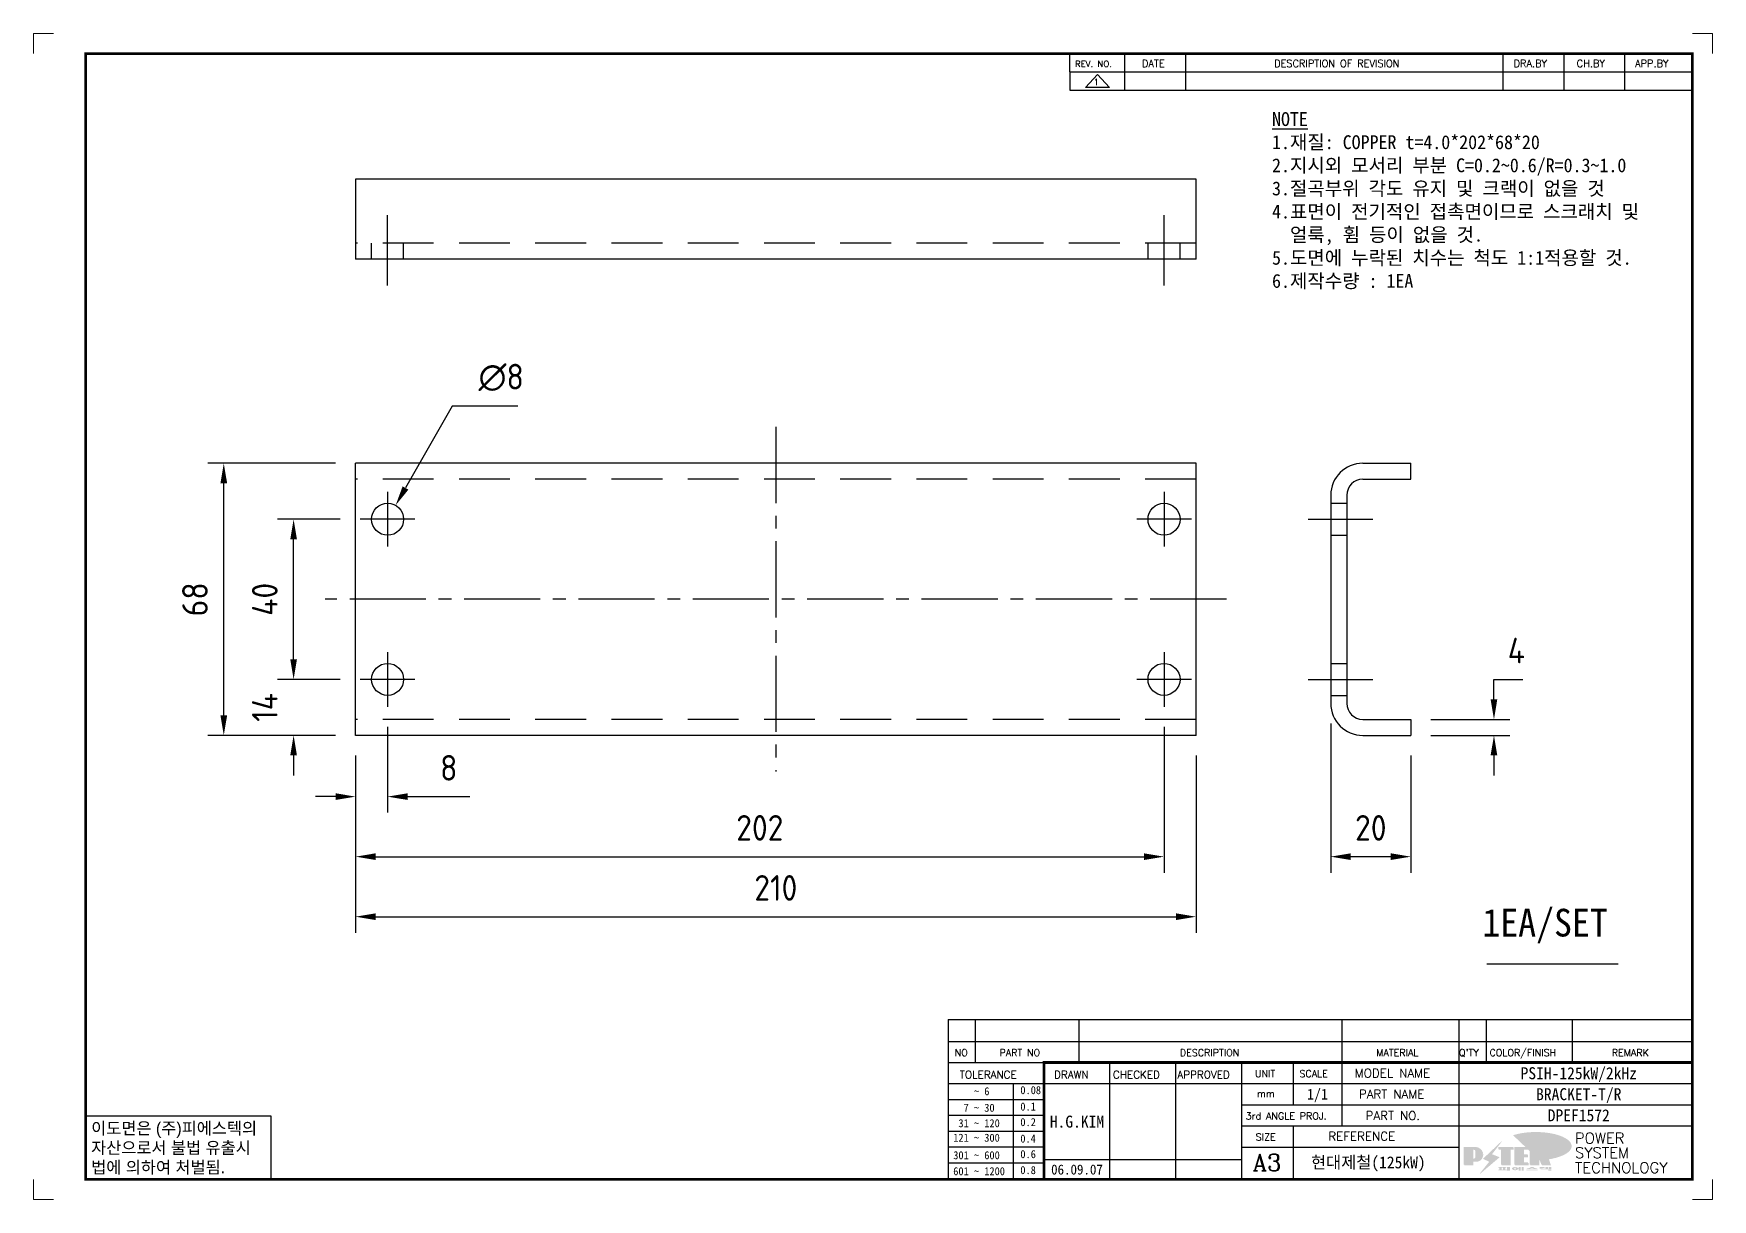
# Model space of a CAD drawing. Header units: millimetres. Extents: x 352 to 10586, y 0 to 3040.
# Drawn here: x 8801.8 to 9221.3, y 0 to 291.3 of the extents above; entities that cross this region are included whole.
import ezdxf
from ezdxf.enums import TextEntityAlignment as Align

# ---------------------------------------------------------------- set-up
doc = ezdxf.new("R2010")
doc.units = ezdxf.units.MM
for name, pattern in [('CENTER', [50.8, 31.75, -6.35, 6.35, -6.35]), ('CENTER2', [28.575, 19.05, -3.175, 3.175, -3.175]), ('HIDDENX2', [19.05, 12.7, -6.35])]:
    doc.linetypes.add(name, pattern=pattern)
for name, color, linetype in [('CENTER', 1, 'CENTER'), ('FORMAT-1', 7, 'Continuous'), ('line', 3, 'Continuous')]:
    doc.layers.add(name, color=color, linetype=linetype)
doc.styles.add('h1', font='')
doc.styles.add('HAN', font='')
doc.styles.add('RC', font='ROMANC.SHX')
doc.styles.add('ROMANT', font='romant')
doc.styles.add('RT', font='ROMANT.SHX', dxfattribs={"oblique": 15})
doc.styles.get("Standard").update_dxf_attribs({"font": 'ISOCP.SHX', "bigfont": 'WHGTXT.SHX'})
doc.styles.get('h1').set_extended_font_data('New Gulim')
doc.styles.get('HAN').set_extended_font_data('GulimChe')
doc.dimstyles.new('PS-2', dxfattribs={"dimscale": 2, "dimtxt": 3.2, "dimasz": 2.5, "dimexe": 2, "dimexo": 2.5, "dimgap": 2, "dimtad": 1, "dimtoh": 1, "dimrnd": 0.05, "dimzin": 12, "dimdsep": 46, "dimtxsty": 'Standard', "dimcen": 0, "dimclrt": 2, "dimazin": 3, "dimtfac": 1, "dimtofl": 0, "dimtmove": 0, "dimatfit": 3, "dimfxl": 0, "dimtolj": 1, "dimtzin": 0, "dimarcsym": 0})

# ---------------------------------------------------------------- blocks, each defined once
blk = doc.blocks.new('t3')
for p, q in [((0, 15.88), (46.25, 15.88)), ((0, 15.88), (0, 0)), ((46.25, 15.88), (46.25, 0)), ((0, 0), (46.25, 0))]:
    blk.add_line(p, q)
at = {"color": 1, "style": 'h1'}
for s, p in [('이도면은 (주)피에스텍의', (1.4, 11.29)), ('자산으로서 불법 유출시', (1.4, 6.41)), ('법에 의하여 처벌됨.', (1.4, 1.52))]:
    blk.add_text(s, height=3, dxfattribs=at).set_placement(p)
blk = doc.blocks.new('new LOGO')
at = {"layer": 'line'}
h = blk.add_hatch(color=1, dxfattribs=at)
h.paths.add_polyline_path([(41.5, 16.4), (54.3, 16.4, 1), (54.3, 82.9), (0, 82.9), (0, -0.1), (41.5, -0.1)])
h.paths.add_polyline_path([(41.5, 27.9), (41.5, 71.9), (43.6, 71.9, -0.414214), (54.6, 60.9), (54.6, 38.9, -0.414214), (43.6, 27.9)], flags=16)
h.paths.add_polyline_path([(214.7, 71.9), (227.5, 71.9), (227.5, 82.9), (159.7, 82.9), (159.7, 71.9), (172.5, 71.9), (172.5, -0.1), (214.7, -0.1)])
h.paths.add_polyline_path([(276, 37.4), (294.8, 37.4), (294.8, 49.1), (276, 49.1), (276, 71.9), (294.8, 71.9), (294.8, 82.9), (234.5, 82.9), (234.5, -0.1), (297, -0.1), (297, 10.9), (276, 10.9)])
h.paths.add_polyline_path([(347.2, 35.2), (359.7, -0.1), (400.5, -0.1), (379.6, 66.8), (399.7, 82.9), (380.6, 82.9), (347.2, 61.6), (347.2, 82.9), (305.5, 82.9), (305.5, -0.1), (347.2, -0.1)])
h = blk.add_hatch(color=250, dxfattribs=at)
h.paths.add_polyline_path([(44.5, 69.4), (46.6, 69.4, -0.129793), (52, 68, 0.221832), (43.6, 71.9), (41.5, 71.9), (41.5, 27.9), (43.6, 27.9, 0.02048), (44.5, 28)], flags=17)
h.paths.add_polyline_path([(44.5, 13.9), (57.3, 13.9, 0.72362), (77.1, 73.9, -0.679777), (54.3, 16.4), (41.5, 16.4), (41.5, -0.1), (3, -0.1), (3, -2.6), (44.5, -2.6)])
h.paths.add_polyline_path([(117.9, 14.2), (71.5, -44.4), (77.1, -39.6), (120.8, 15.6), (92, 28.9), (173.3, 106), (177.5, 111.4), (89.1, 27.6)])
h.paths.add_polyline_path([(162.7, 71.9), (162.7, 69.4), (172.5, 69.4), (172.5, 71.9)], flags=17)
h.paths.add_polyline_path([(217.7, 69.4), (230.5, 69.4), (230.5, 80.4), (227.5, 80.4), (227.5, 71.9), (214.7, 71.9), (214.7, -0.1), (175.5, -0.1), (175.5, -2.6), (217.7, -2.6)])
h.paths.add_polyline_path([(297.8, 46.6), (294.8, 46.6), (294.8, 37.4), (276, 37.4), (276, 10.9), (279, 10.9), (279, 34.9), (297.8, 34.9)])
h.paths.add_polyline_path([(300, 8.4), (297, 8.4), (297, -0.1), (237.5, -0.1), (237.5, -2.6), (300, -2.6)])
h.paths.add_polyline_path([(297.8, 80.4), (294.8, 80.4), (294.8, 71.9), (276, 71.9), (276, 49.1), (279, 49.1), (279, 69.4), (297.8, 69.4)])
h.paths.add_polyline_path([(350.2, 80.4), (347.2, 80.4), (347.2, 61.6), (350.2, 63.5)])
h.paths.add_polyline_path([(350.2, 26.7), (347.2, 35.2), (347.2, -0.1), (308.5, -0.1), (308.5, -2.6), (350.2, -2.6)])
h.paths.add_polyline_path([(402.7, 80.4), (396.5, 80.4), (379.6, 66.8), (400.5, -0.1), (361.8, -0.1), (362.7, -2.6), (403.5, -2.6), (382.6, 64.3)])
blk.add_hatch(color=5, dxfattribs=at).paths.add_polyline_path([(166.3, 35), (131, 49), (180.4, 112.7), (92, 28.9), (120.8, 15.6), (74.4, -43)])
h = blk.add_hatch(color=253, dxfattribs=at)
edge = h.paths.add_edge_path()
edge.add_ellipse((333.9, 86.4), major_axis=(-165.9, 0), ratio=0.39426, start_angle=111.51268, end_angle=334.46902)
edge.add_ellipse((314.1, 81.2), major_axis=(-153.7, 0), ratio=0.40699, start_angle=121.30662, end_angle=327.74369, ccw=False)
edge.add_line((394, 27.8), (394.7, 25.6))
h = blk.add_hatch(color=250, dxfattribs=at)
edge = h.paths.add_edge_path()
edge.add_ellipse((237.8, -17.6), major_axis=(-14.3, 0), ratio=0.526336, start_angle=192.2456, end_angle=269.07481)
edge.add_line((238.1, -10.1), (237.6, -10.1))
edge.add_ellipse((237.8, -17.6), major_axis=(-14.3, 0), ratio=0.526336, start_angle=270.92519, end_angle=449.07481)
edge.add_line((237.6, -25.1), (238.1, -25.1))
edge.add_ellipse((237.8, -17.6), major_axis=(-14.3, 0), ratio=0.526336, start_angle=450.92519, end_angle=527.7544)
edge.add_line((251.7, -19.2), (254.1, -19.2))
edge.add_line((254.1, -19.2), (254.1, -27.1))
edge.add_line((254.1, -27.1), (263.1, -27.1))
edge.add_line((263.1, -27.1), (263.1, -10.1))
edge.add_line((263.1, -10.1), (254.1, -10.1))
edge.add_line((254.1, -10.1), (254.1, -16))
edge.add_line((254.1, -16), (251.7, -16))
h.paths.add_polyline_path([(241, -16.4), (241, -18.7, -1), (234.4, -18.7), (234.4, -16.4, -1)], flags=16)
h.paths.add_polyline_path([(278.2, -10.1), (268.1, -10.1), (268.1, -27.1), (278.2, -27.1)])
h.paths.add_polyline_path([(310.3, -10.1), (310.3, -11.1, -0.157169), (289.3, -17.5), (294, -19.9, 0.128407), (316.3, -15.9, 0.128407), (338.6, -19.9), (343.3, -17.5, -0.157169), (322.2, -11.1), (322.2, -10.1)])
h.paths.add_polyline_path([(342.1, -25.1), (342.1, -22.3), (290.4, -22.3), (290.4, -25.1)])
h.paths.add_polyline_path([(352, -10.1), (352, -16.2, 0.414214), (354, -18.2), (378.7, -18.2), (378.7, -19.6), (390.2, -19.6), (390.2, -10.1), (378.7, -10.1), (378.7, -13.6), (374.7, -13.6), (374.7, -15.1), (378.7, -15.1), (378.7, -16.2), (364.7, -16.2), (364.7, -15.1), (371.2, -15.1), (371.2, -13.6), (364.7, -13.6), (364.7, -12.6), (374.7, -12.6), (374.7, -10.1)])
h.paths.add_polyline_path([(393.8, -10.1), (393.8, -19.6), (405, -19.6), (405, -10.1)])
h.paths.add_polyline_path([(405, -27.1), (405, -20.9), (356.8, -20.9), (356.8, -23), (391.8, -23), (391.8, -27.1)])
h.paths.add_polyline_path([(200.4, -10.1), (200.4, -22.3), (193.2, -22.3), (193.2, -12.6), (196.6, -12.6), (196.6, -10.1), (161, -10.1), (161, -12.6), (164.5, -12.6), (164.5, -22.3), (161, -22.3), (161, -25.1), (200.4, -25.1), (200.4, -27.1), (213.9, -27.1), (213.9, -10.1)])
h.paths.add_polyline_path([(182, -12.6), (175.6, -12.6), (175.6, -22.3), (182, -22.3)], flags=17)
blk = doc.blocks.new('format-3')
at = {"color": 3, "lineweight": 9}
for p, q in [((0, 286.3), (0, 291.3)), ((5, 291.3), (0, 291.3)), ((414.5, 291.3), (419.5, 291.3)), ((419.5, 286.3), (419.5, 291.3)), ((0, 5), (0, 0)), ((419.5, 5), (419.5, 0)), ((5, 0), (0, 0)), ((414.5, 0), (419.5, 0))]:
    blk.add_line(p, q, dxfattribs=at)
at = {"color": 180}
for p, q in [((258.97, 281.75), (258.97, 286.3)), ((272.71, 281.75), (272.71, 286.3)), ((287.94, 281.75), (287.94, 286.3)), ((367.22, 281.75), (367.22, 286.3)), ((382.45, 281.75), (382.45, 286.3)), ((397.61, 281.75), (397.61, 286.3)), ((258.97, 281.75), (414.5, 281.75)), ((228.5, 39.49), (228.5, 5)), ((228.5, 39.49), (414.5, 39.49)), ((235.29, 39.49), (235.29, 34.21)), ((261.24, 34.21), (261.24, 39.49)), ((326.9, 39.49), (326.9, 34.21)), ((356.11, 39.49), (356.11, 34.21)), ((362.93, 39.49), (362.93, 34.21)), ((384.48, 39.49), (384.48, 34.21)), ((228.5, 34.21), (252.48, 34.21)), ((268.96, 5), (268.96, 34.21)), ((285.45, 5), (285.45, 34.21)), ((301.94, 5), (301.94, 34.21)), ((314.72, 34.21), (314.72, 23.65)), ((326.9, 34.21), (326.9, 18.37)), ((356.11, 34.21), (356.11, 5)), ((228.5, 28.93), (252.48, 28.93)), ((244.89, 5.23), (244.89, 28.93)), ((252.48, 28.93), (414.5, 28.93)), ((228.5, 24.98), (252.48, 24.98)), ((228.5, 21.03), (252.48, 21.03)), ((301.94, 23.65), (414.5, 23.65)), ((228.5, 17.08), (252.48, 17.08)), ((301.94, 18.37), (414.5, 18.37)), ((314.72, 18.37), (314.72, 5)), ((228.5, 13.13), (252.48, 13.13)), ((301.94, 13.09), (356.11, 13.09)), ((228.5, 9.18), (252.48, 9.18)), ((252.48, 9.95), (301.94, 9.95))]:
    blk.add_line(p, q, dxfattribs=at)
at = {"const_width": 0.7}
blk.add_lwpolyline([(252.48, 5), (252.48, 34.21), (414.5, 34.21)], dxfattribs=at)
at = {"layer": 'FORMAT-1', "const_width": 0.7}
blk.add_lwpolyline([(13, 5), (13, 286.3), (414.5, 286.3), (414.5, 5)], close=True, dxfattribs=at)
blk.add_blockref('t3', (13, 5))
at = {"xscale": 0.05400000000000027, "yscale": 0.05400000000000027, "zscale": 0.05400000000000027}
blk.add_blockref('new LOGO', (357.35, 8.65), dxfattribs=at)
at = {"color": 2}
for s, height, style, p in [('REV. NO.', 1.56, 'RC', (260.23, 282.95)), ('DATE', 1.788, 'RC', (276.95, 282.94)), ('DESCRIPTION OF REVISION', 1.7875, 'RC', (309.98, 282.94)), ('DRA.BY', 1.788, 'RC', (369.83, 282.94)), ('CH.BY', 1.788, 'RC', (385.59, 282.94)), ('APP.BY', 1.788, 'RC', (400.18, 282.94)), ('COLOR/FINISH', 1.7424, 'RC', (363.8, 35.83)), ('NO', 1.742, 'RC', (230.16, 35.83)), ('PART NO', 1.742, 'RC', (241.36, 35.83)), ('DESCRIPTION', 1.7424, 'RC', (286.43, 35.83)), ('MATERIAL', 1.742, 'RC', (335.52, 35.83)), ("Q'TY", 1.742, 'RC', (356.17, 35.83)), ('REMARK', 1.742, 'RC', (394.37, 35.83)), (' TOLERANCE', 1.9, 'RC', (230.11, 30.22)), ('DRAWN', 1.9, 'RC', (255, 30.22)), ('CHECKED', 1.9, 'RC', (269.71, 30.22)), ('APPROVED', 1.9, 'RC', (285.8, 30.22)), ('UNIT', 1.742, 'RC', (305.19, 30.55)), ('SCALE', 1.742, 'RC', (316.32, 30.55)), ('MODEL NAME', 2.178, 'RC', (330.12, 30.46)), ('    ~ 6', 2, 'HAN', (229.8, 26.03)), ('0.08', 2, 'HAN', (246.57, 26.31)), ('mm', 1.742, 'RC', (305.67, 25.56)), ('PART NAME', 2.178, 'RC', (331.17, 25.24)), ('  7 ~ 30', 2, 'HAN', (229.8, 21.91)), ('0.1', 2, 'HAN', (246.57, 22.2)), ('3rd ANGLE PROJ.', 1.7424, 'RC', (302.87, 19.97)), ('PART NO.', 2.178, 'RC', (332.84, 19.85)), (' 31 ~ 120', 2, 'HAN', (229.8, 18.04)), ('0.2', 2, 'HAN', (246.57, 18.32)), ('REFERENCE', 2.178, 'RC', (323.52, 14.69)), ('121 ~ 300', 2, 'HAN', (229.8, 14.42)), ('0.4', 2, 'HAN', (246.57, 14.2)), ('SIZE', 1.742, 'RC', (305.39, 14.71)), ('301 ~ 600', 2, 'HAN', (229.8, 10.04)), ('0.6', 2, 'HAN', (246.57, 10.32)), ('601 ~ 1200', 2, 'HAN', (229.8, 6.05)), ('0.8', 2, 'HAN', (246.57, 6.33))]:
    blk.add_text(s, height=height, dxfattribs=dict(at, style=style)).set_placement(p)
at = {"style": 'ROMANT'}
for s, p in [('POWER', (385.15, 13.96)), ('SYSTEM', (385.15, 10.31)), ('TECHNOLOGY', (385.15, 6.56))]:
    blk.add_text(s, height=2.7, dxfattribs=at).set_placement(p)
at = {"color": 2, "lineweight": 25, "style": 'RC'}
blk.add_text('A3', height=4.182, dxfattribs=at).set_placement((304.61, 7.14))
at = {"style": 'HAN'}
for tag, height, p in [('MODEL-NAME', 3, (386.1, 31.53)), ('SCALE', 2.7, (320.81, 26.29)), ('PART-NAME', 3, (386.1, 26.29)), ('CH-BY', 3, (277.21, 19.44)), ('PART-NO', 3, (386.1, 21.01)), ('DRA-BY', 3, (260.72, 19.44)), ('APP-BY', 3, (293.7, 19.44)), ('DRA-DATE', 2.5, (260.72, 7.47)), ('CH-DATE', 2.5, (277.21, 7.47)), ('APP-DATE', 2.5, (293.7, 7.47)), ('관련업체', 3, (333.52, 9.26))]:
    blk.add_attdef(tag, text='', height=height, dxfattribs=at).set_placement(p, align=Align.MIDDLE_CENTER)
blk = doc.blocks.new('no3')
at = {"color": 180}
for p, q in [((0, 5.5), (0, 0)), ((0, 5.5), (186, 5.5)), ((6.79, 5.5), (6.79, 0)), ((32.74, 0.11), (32.74, 5.5)), ((98.4, 5.5), (98.4, 0)), ((127.61, 5.5), (127.61, 0)), ((134.43, 5.5), (134.43, 0)), ((155.98, 5.5), (155.98, 0))]:
    blk.add_line(p, q, dxfattribs=at)
at = {"color": 2, "style": 'HAN'}
for tag, p in [('PART-NO', (19.76, 2.75)), ('MATERIAL', (111.38, 2.75)), ("Q'TY", (131.02, 2.75)), ('COLOR/FINISH', (145.2, 2.75)), ('REMARK', (170.76, 2.75))]:
    blk.add_attdef(tag, text='', height=2.9, dxfattribs=at).set_placement(p, align=Align.MIDDLE_CENTER)
blk.add_attdef('DESCRIPTION', text='', height=2.9, dxfattribs=at).set_placement((34.51, 2.75), align=Align.MIDDLE_LEFT)
at = {"color": 2, "style": 'RT', "oblique": 15}
blk.add_attdef('NO', text='', height=1.74, dxfattribs=at).set_placement((3.38, 2.51), align=Align.MIDDLE_CENTER)
blk = doc.blocks.new('re3')
at = {"color": 180}
for p, q in [((0, 0), (0, -4.55)), ((6.87, -0.64), (3.86, -3.91)), ((9.88, -3.91), (3.86, -3.91)), ((6.87, -0.64), (9.88, -3.91)), ((13.74, -4.55), (13.74, 0)), ((28.97, -4.55), (28.97, 0)), ((108.25, -4.55), (108.25, 0)), ((123.49, -4.55), (123.49, 0)), ((138.64, -4.55), (138.64, 0)), ((0, -4.55), (155.53, -4.55))]:
    blk.add_line(p, q, dxfattribs=at)
at = {"color": 2, "style": 'RC', "oblique": 15}
blk.add_attdef('REV.NO', text='', height=1.56, dxfattribs=at).set_placement((6.59, -2.56), align=Align.MIDDLE_CENTER)
blk.add_attdef('-1', text='', height=1.56, dxfattribs=at).set_placement((9.37, -1.66), align=Align.MIDDLE_LEFT)
at = {"color": 2, "style": 'HAN'}
for tag, p in [('REV.-DATE', (21.36, -2.28)), ('DRA.BY', (115.87, -2.28)), ('CH.BY', (131.07, -2.28)), ('APP.BY', (147.09, -2.28))]:
    blk.add_attdef(tag, text='', height=2.5, dxfattribs=at).set_placement(p, align=Align.MIDDLE_CENTER)
blk.add_attdef('DESCRIPTION-OF-REVISION', text='', height=2.5, dxfattribs=at).set_placement((31.61, -2.28), align=Align.MIDDLE_LEFT)
blk = doc.blocks.new('*D544')
at = {"color": 0, "lineweight": -2}
for p, q in [((8890.26, 118.12), (8890.26, 96.64)), ((8882.26, 110.94), (8882.26, 96.64)), ((8877.26, 100.64), (8872.26, 100.64)), ((8895.26, 100.64), (8910.82, 100.64))]:
    blk.add_line(p, q, dxfattribs=at)
at = {"color": 0}
for points in [[(8877.26, 101.48), (8877.26, 99.81), (8882.26, 100.64)], [(8895.26, 101.48), (8895.26, 99.81), (8890.26, 100.64)]]:
    blk.add_solid(points, dxfattribs=at)
at = {"layer": 'Defpoints', "color": 0}
for p in [(8890.26, 123.12), (8882.26, 115.94), (8890.26, 100.64)]:
    blk.add_point(p, dxfattribs=at)
at = {"color": 2, "insert": (8905.54, 107.84), "char_height": 6.4, "attachment_point": 5}
blk.add_mtext('\\A1;8', dxfattribs=at)
blk = doc.blocks.new('*D545')
at = {"color": 0, "lineweight": -2}
for p, q in [((9084.26, 118.12), (9084.26, 81.64)), ((8882.26, 110.94), (8882.26, 81.64)), ((8887.26, 85.64), (9079.26, 85.64))]:
    blk.add_line(p, q, dxfattribs=at)
at = {"color": 0}
for points in [[(8887.26, 86.48), (8887.26, 84.81), (8882.26, 85.64)], [(9079.26, 86.48), (9079.26, 84.81), (9084.26, 85.64)]]:
    blk.add_solid(points, dxfattribs=at)
at = {"layer": 'Defpoints', "color": 0}
for p in [(9084.26, 123.12), (8882.26, 115.94), (9084.26, 85.64)]:
    blk.add_point(p, dxfattribs=at)
at = {"color": 2, "insert": (8983.26, 92.84), "char_height": 6.4, "attachment_point": 5}
blk.add_mtext('\\A1;202', dxfattribs=at)
blk = doc.blocks.new('*D546')
at = {"color": 0, "lineweight": -2}
for p, q in [((8882.26, 110.94), (8882.26, 66.64)), ((9092.26, 110.94), (9092.26, 66.64)), ((8887.26, 70.64), (9087.26, 70.64))]:
    blk.add_line(p, q, dxfattribs=at)
at = {"color": 0}
for points in [[(8887.26, 71.48), (8887.26, 69.81), (8882.26, 70.64)], [(9087.26, 71.48), (9087.26, 69.81), (9092.26, 70.64)]]:
    blk.add_solid(points, dxfattribs=at)
at = {"layer": 'Defpoints', "color": 0}
for p in [(8882.26, 115.94), (9092.26, 115.94), (9092.26, 70.64)]:
    blk.add_point(p, dxfattribs=at)
at = {"color": 2, "insert": (8987.26, 77.84), "char_height": 6.4, "attachment_point": 5}
blk.add_mtext('\\A1;210', dxfattribs=at)
blk = doc.blocks.new('*D547')
at = {"color": 0, "lineweight": -2}
for p, q in [((8866.77, 134.94), (8866.77, 139.94)), ((8878.43, 129.94), (8862.77, 129.94)), ((8877.26, 115.94), (8862.77, 115.94)), ((8866.77, 110.94), (8866.77, 105.94))]:
    blk.add_line(p, q, dxfattribs=at)
at = {"color": 0}
for points in [[(8865.94, 134.94), (8867.6, 134.94), (8866.77, 129.94)], [(8865.94, 110.94), (8867.6, 110.94), (8866.77, 115.94)]]:
    blk.add_solid(points, dxfattribs=at)
at = {"layer": 'Defpoints', "color": 0}
for p in [(8866.77, 129.94), (8883.43, 129.94), (8882.26, 115.94)]:
    blk.add_point(p, dxfattribs=at)
at = {"color": 2, "insert": (8859.57, 122.94), "char_height": 6.4, "attachment_point": 5, "rotation": 90}
blk.add_mtext('\\A1;14', dxfattribs=at)
blk = doc.blocks.new('*D548')
at = {"color": 0, "lineweight": -2}
for p, q in [((8877.26, 183.94), (8845.32, 183.94)), ((8849.32, 120.94), (8849.32, 178.94)), ((8877.26, 115.94), (8845.32, 115.94))]:
    blk.add_line(p, q, dxfattribs=at)
at = {"color": 0}
for points in [[(8848.49, 178.94), (8850.16, 178.94), (8849.32, 183.94)], [(8848.49, 120.94), (8850.16, 120.94), (8849.32, 115.94)]]:
    blk.add_solid(points, dxfattribs=at)
at = {"layer": 'Defpoints', "color": 0}
for p in [(8849.32, 183.94), (8882.26, 183.94), (8882.26, 115.94)]:
    blk.add_point(p, dxfattribs=at)
at = {"color": 2, "insert": (8842.12, 149.94), "char_height": 6.4, "attachment_point": 5, "rotation": 90}
blk.add_mtext('\\A1;68', dxfattribs=at)
blk = doc.blocks.new('*D549')
at = {"color": 0, "lineweight": -2}
for p, q in [((9125.93, 118.94), (9125.93, 81.64)), ((9145.93, 110.94), (9145.93, 81.64)), ((9140.93, 85.64), (9130.93, 85.64))]:
    blk.add_line(p, q, dxfattribs=at)
at = {"color": 0}
for points in [[(9130.93, 86.48), (9130.93, 84.81), (9125.93, 85.64)], [(9140.93, 86.48), (9140.93, 84.81), (9145.93, 85.64)]]:
    blk.add_solid(points, dxfattribs=at)
at = {"layer": 'Defpoints', "color": 0}
for p in [(9125.93, 123.94), (9145.93, 115.94), (9125.93, 85.64)]:
    blk.add_point(p, dxfattribs=at)
at = {"color": 2, "insert": (9135.93, 92.84), "char_height": 6.4, "attachment_point": 5}
blk.add_mtext('\\A1;20', dxfattribs=at)
blk = doc.blocks.new('*D404')
at = {"color": 0, "lineweight": -2}
for p, q in [((8878.43, 169.94), (8862.77, 169.94)), ((8866.77, 134.94), (8866.77, 164.94)), ((8878.43, 129.94), (8862.77, 129.94))]:
    blk.add_line(p, q, dxfattribs=at)
at = {"color": 0}
for points in [[(8865.94, 164.94), (8867.6, 164.94), (8866.77, 169.94)], [(8865.94, 134.94), (8867.6, 134.94), (8866.77, 129.94)]]:
    blk.add_solid(points, dxfattribs=at)
at = {"layer": 'Defpoints', "color": 0}
for p in [(8866.77, 169.94), (8883.43, 169.94), (8883.43, 129.94)]:
    blk.add_point(p, dxfattribs=at)
at = {"color": 2, "insert": (8859.57, 149.94), "char_height": 6.4, "attachment_point": 5, "rotation": 90}
blk.add_mtext('\\A1;40', dxfattribs=at)
blk = doc.blocks.new('*D550')
at = {"color": 0, "lineweight": -2}
for p, q in [((9166.71, 124.94), (9166.71, 129.94)), ((9166.71, 129.94), (9173.91, 129.94)), ((9150.93, 119.94), (9170.71, 119.94)), ((9150.93, 115.94), (9170.71, 115.94)), ((9166.71, 110.94), (9166.71, 105.94))]:
    blk.add_line(p, q, dxfattribs=at)
at = {"color": 0}
for points in [[(9165.87, 124.94), (9167.54, 124.94), (9166.71, 119.94)], [(9165.87, 110.94), (9167.54, 110.94), (9166.71, 115.94)]]:
    blk.add_solid(points, dxfattribs=at)
at = {"layer": 'Defpoints', "color": 0}
for p in [(9145.93, 119.94), (9166.71, 119.94), (9145.93, 115.94)]:
    blk.add_point(p, dxfattribs=at)
at = {"color": 2, "insert": (9172.31, 137.14), "char_height": 6.4, "attachment_point": 5}
blk.add_mtext('\\A1;4', dxfattribs=at)
blk = doc.blocks.new('*D551')
at = {"color": 0, "lineweight": -2}
for p, q in [((8906.4, 198.17), (8894.73, 177.76)), ((8922.8, 198.17), (8906.4, 198.17))]:
    blk.add_line(p, q, dxfattribs=at)
at = {"color": 0}
blk.add_solid([(8894.01, 178.17), (8895.45, 177.34), (8892.25, 173.42)], dxfattribs=at)
at = {"layer": 'Defpoints', "color": 0}
for p in [(8892.25, 173.42, 0), (8888.28, 166.47, 0)]:
    blk.add_point(p, dxfattribs=at)
at = {"color": 2, "insert": (8918.64, 205.37), "char_height": 6.4, "attachment_point": 5}
blk.add_mtext('\\A1;∅8', dxfattribs=at)

msp = doc.modelspace()

# ---------------------------------------------------------------- linework, layer by layer
at = {"color": 6}
for p, q in [((9092.261, 254.961, 0.001), (8882.261, 254.961, 0.001)), ((8882.261, 254.961, 0.001), (8882.261, 234.961, 0.001)), ((9092.261, 234.961, 0.001), (9092.261, 254.961, 0.001)), ((9092.261, 234.961, 0.001), (8882.261, 234.961, 0.001)), ((9092.261, 183.944, 0.001), (8882.261, 183.944, 0.001)), ((8882.261, 115.944, 0.001), (8882.261, 183.944, 0.001)), ((9092.261, 115.944, 0.001), (9092.261, 183.944, 0.001)), ((9133.932, 183.944, 0.001), (9145.932, 183.944, 0.001)), ((9145.932, 179.944, 0.001), (9145.932, 183.944, 0.001)), ((9133.932, 179.944, 0.001), (9145.932, 179.944, 0.001)), ((9125.932, 175.944, 0.001), (9125.932, 123.944, 0.001)), ((9129.932, 175.944, 0.001), (9129.932, 123.944, 0.001)), ((9133.932, 119.944, 0.001), (9145.932, 119.944, 0.001)), ((9145.932, 119.944, 0.001), (9145.932, 115.944, 0.001)), ((9092.261, 115.944, 0.001), (8882.261, 115.944, 0.001)), ((9133.932, 115.944, 0.001), (9145.932, 115.944, 0.001))]:
    msp.add_line(p, q, dxfattribs=at)
at = {"color": 2, "linetype": 'HIDDENX2'}
for p, q in [((9092.261, 238.961, 0.001), (8882.261, 238.961, 0.001)), ((8886.261, 234.961, 0.001), (8886.261, 238.961, 0.001)), ((8894.261, 234.961, 0.001), (8894.261, 238.961, 0.001)), ((9080.261, 234.961, 0.001), (9080.261, 238.961, 0.001)), ((9088.261, 234.961, 0.001), (9088.261, 238.961, 0.001)), ((9092.261, 179.944, 0.001), (8882.261, 179.944, 0.001)), ((9125.932, 173.944, 0.001), (9129.932, 173.944, 0.001)), ((9125.932, 165.944, 0.001), (9129.932, 165.944, 0.001)), ((9125.932, 133.944, 0.001), (9129.932, 133.944, 0.001)), ((9125.932, 125.944, 0.001), (9129.932, 125.944, 0.001)), ((9092.261, 119.944, 0.001), (8882.261, 119.944, 0.001))]:
    msp.add_line(p, q, dxfattribs=at)
at = {"color": 1, "linetype": 'CENTER2'}
for p, q in [((8987.261, 193.007, 0.001), (8987.261, 106.881, 0.001)), ((9099.858, 149.944, 0.001), (8874.665, 149.944, 0.001))]:
    msp.add_line(p, q, dxfattribs=at)
msp.add_line((9164.929, 58.893, 0.001), (9197.709, 58.893, 0.001))
at = {"color": 6}
for centre in [(8890.261, 169.944, 0.001), (9084.261, 169.944, 0.001), (8890.261, 129.944, 0.001), (9084.261, 129.944, 0.001)]:
    msp.add_circle(centre, 4, dxfattribs=at)
for centre, radius, start, end in [((9133.932, 175.944, 0.001), 8, 90, 180), ((9133.932, 175.944, 0.001), 4, 90, 180), ((9133.932, 123.944, 0.001), 8, 180, 270), ((9133.932, 123.944, 0.001), 4, 180, 270)]:
    msp.add_arc(centre, radius, start, end, dxfattribs=at)
at = {"layer": 'CENTER', "linetype": 'CENTER', "ltscale": 3}
for p, q in [((8890.261, 228.359, 0.001), (8890.261, 245.9, 0.001)), ((9084.261, 228.359, 0.001), (9084.261, 245.9, 0.001)), ((8890.261, 176.772, 0.001), (8890.261, 163.116, 0.001)), ((9084.261, 176.772, 0.001), (9084.261, 163.116, 0.001)), ((8897.089, 169.944, 0.001), (8883.433, 169.944, 0.001)), ((9091.089, 169.944, 0.001), (9077.433, 169.944, 0.001)), ((9120.295, 169.944, 0.001), (9136.456, 169.944, 0.001)), ((8890.261, 136.772, 0.001), (8890.261, 123.116, 0.001)), ((9084.261, 136.772, 0.001), (9084.261, 123.116, 0.001)), ((8897.089, 129.944, 0.001), (8883.433, 129.944, 0.001)), ((9091.089, 129.944, 0.001), (9077.433, 129.944, 0.001)), ((9120.295, 129.944, 0.001), (9136.456, 129.944, 0.001))]:
    msp.add_line(p, q, dxfattribs=at)

# ---------------------------------------------------------------- block references
msp.add_blockref('format-3', (8801.795, 0, 0.001)).add_auto_attribs({'DRA-DATE': '06.09.07', 'DRA-BY': 'H.G.KIM', 'MODEL-NAME': 'PSIH-125kW/2kHz', 'PART-NAME': 'BRACKET-T/R', 'PART-NO': 'DPEF1572', 'SCALE': '1/1', '관련업체': '현대제철(125kW)'})
ref = msp.add_blockref('re3', (9060.761, 281.75, 0.001))
ref.add_attrib('REV.NO', '1', dxfattribs={"color": 2, "height": 1.56, "style": 'RC'}).set_placement((9067.349, 279.193, 0.001), align=Align.MIDDLE_CENTER)
msp.add_blockref('no3', (9030.295, 39.494, 0.001))

# ---------------------------------------------------------------- texts
at = {"color": 2, "style": 'HAN'}
msp.add_text('1EA/SET', height=6.93, dxfattribs=at).set_placement((9163.803, 65.688, 0.001))
at = {"color": 2, "insert": (9111.256, 271.67, 0.001), "char_height": 3.465, "attachment_point": 1, "style": 'HAN'}
msp.add_mtext_dynamic_manual_height_columns('{\\LNOTE\\P}1.재질: COPPER t=4.0*202*68*20\\P2.지시외 모서리 부분 C=0.2~0.6/R=0.3~1.0\\P3.절곡부위 각도 유지 및 크랙이 없을 것\\P4.표면이 전기적인 접촉면이므로 스크래치 및\\P  얼룩, 휨 등이 없을 것.\\P5.도면에 누락된 치수는 척도 1:1적용할 것.\\P{\\C1;6.제작수량 : 1EA}', width=557.97864, gutter_width=769.295, heights=[0], dxfattribs=at)

# ---------------------------------------------------------------- dimensions: what is measured, and where the dimension line sits
dim = msp.add_diameter_dim_2p(p1=(8888.275, 166.472, 0.001), p2=(8892.247, 173.417, 0.001), dimstyle='PS-2', override={"dimtol": 0, "dimlim": 0, "dimtp": 0, "dimtm": 0, "dimtfac": 1, "dimtdec": 2, "dimtolj": 1, "dimtzin": 0})
dim.commit()
dim.dimension.update_dxf_attribs({"geometry": '*D551', "text_midpoint": (8918.641, 198.167, 0.001), "dimtype": 163})
for base, p1, p2, picture, middle in [((8849.324, 183.944, 0.001), (8882.261, 115.944, 0.001), (8882.261, 183.944, 0.001), '*D548', (8842.124, 149.944, 0.001)), ((8866.77, 169.944, 0.001), (8883.433, 129.944, 0.001), (8883.433, 169.944, 0.001), '*D404', (8859.57, 149.944, 0.001)), ((9166.706, 119.944, 0.001), (9145.932, 115.944, 0.001), (9145.932, 119.944, 0.001), '*D550', (9172.306, 137.144, 0.001))]:
    dim = msp.add_linear_dim(base=base, p1=p1, p2=p2, angle=90, dimstyle='PS-2')
    dim.commit()
    dim.dimension.update_dxf_attribs({"geometry": picture, "text_midpoint": middle})
dim = msp.add_linear_dim(base=(8866.77, 129.944, 0.001), p1=(8882.261, 115.944, 0.001), p2=(8883.433, 129.944, 0.001), angle=90, dimstyle='PS-2')
dim.commit()
dim.dimension.update_dxf_attribs({"geometry": '*D547', "text_midpoint": (8866.77, 122.944, 0.001), "dimtype": 160})
for base, p1, p2, picture, middle in [((8890.261, 100.644, 0.001), (8882.261, 115.944, 0.001), (8890.261, 123.116, 0.001), '*D544', (8905.541, 107.844, 0.001)), ((9084.261, 85.644, 0.001), (8882.261, 115.944, 0.001), (9084.261, 123.116, 0.001), '*D545', (8983.261, 92.845, 0.001)), ((9125.932, 85.644, 0.001), (9145.932, 115.944, 0.001), (9125.932, 123.944, 0.001), '*D549', (9135.932, 92.845, 0.001)), ((9092.261, 70.644, 0.001), (8882.261, 115.944, 0.001), (9092.261, 115.944, 0.001), '*D546', (8987.261, 77.845, 0.001))]:
    dim = msp.add_linear_dim(base=base, p1=p1, p2=p2, dimstyle='PS-2')
    dim.commit()
    dim.dimension.update_dxf_attribs({"geometry": picture, "text_midpoint": middle})

doc.saveas('drawing.dxf')
